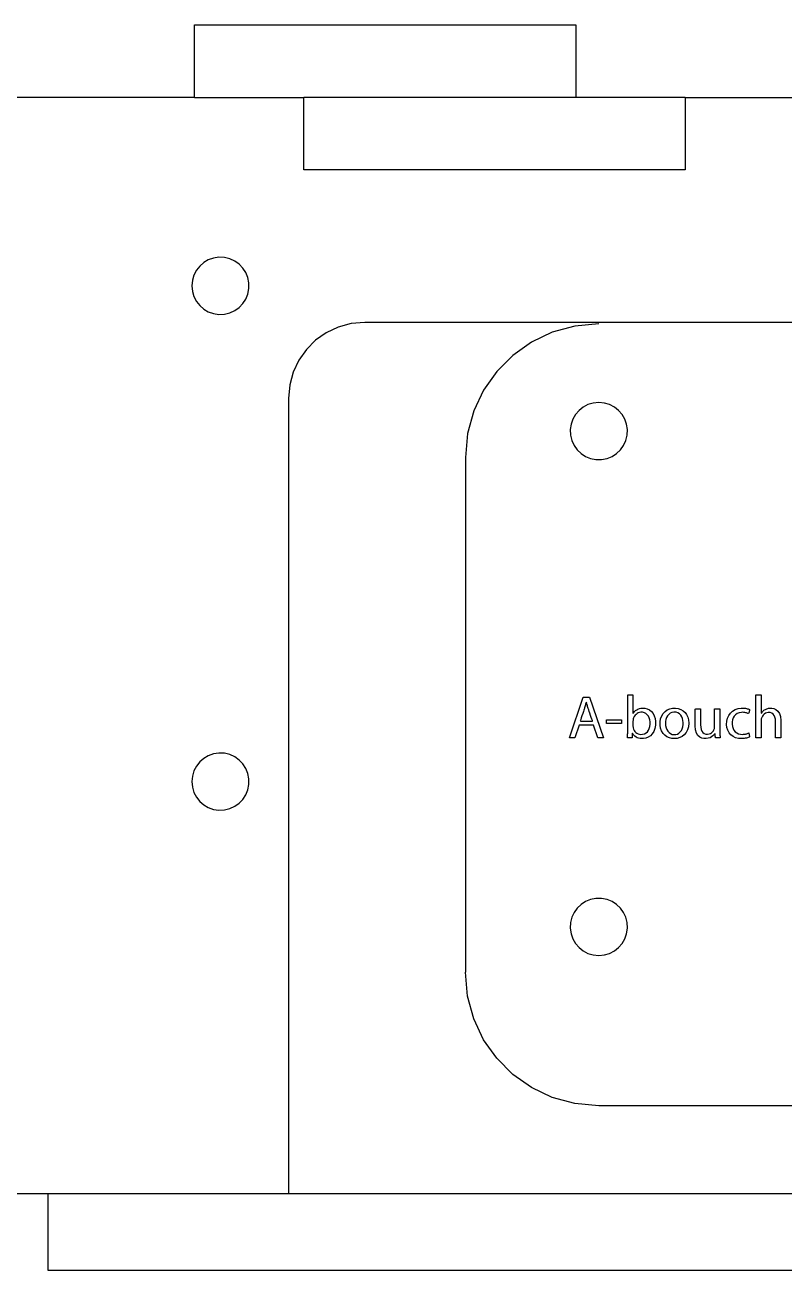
# Model space of a CAD drawing. Header units: metres. Extents: x 0 to 728, y 1000 to 1425.
# Drawn here: x 41.6 to 81.5, y 1128 to 1193.3 of the extents above; entities that cross this region are included whole.
import ezdxf

# ---------------------------------------------------------------- set-up
doc = ezdxf.new("R2010")
doc.units = ezdxf.units.M

msp = doc.modelspace()

# ---------------------------------------------------------------- linework, layer by layer
at = {"layer": 'COMPONENT1'}
for p, q in [((50.549, 1189.499), (50.549, 1193.299)), ((50.549, 1193.299), (70.549, 1193.299)), ((70.549, 1193.299), (70.549, 1189.499)), ((50.549, 1189.499), (8.017, 1189.499)), ((50.549, 1189.499), (56.271, 1189.499)), ((56.271, 1185.699), (56.271, 1189.499)), ((70.549, 1189.499), (56.271, 1189.499)), ((76.271, 1189.499), (70.549, 1189.499)), ((76.271, 1189.499), (76.271, 1185.699)), ((76.271, 1189.499), (123.222, 1189.499)), ((76.271, 1185.699), (56.271, 1185.699)), ((50.814, 1180.651), (50.64, 1180.432)), ((51.024, 1180.834), (50.814, 1180.651)), ((51.266, 1180.976), (51.024, 1180.834)), ((51.535, 1181.071), (51.266, 1180.976)), ((51.824, 1181.113), (51.535, 1181.071)), ((52.12, 1181.099), (51.824, 1181.113)), ((52.4, 1181.03), (52.12, 1181.099)), ((52.656, 1180.91), (52.4, 1181.03)), ((52.883, 1180.747), (52.656, 1180.91)), ((53.075, 1180.546), (52.883, 1180.747)), ((50.51, 1180.183), (50.427, 1179.909)), ((50.64, 1180.432), (50.51, 1180.183)), ((53.228, 1180.311), (53.075, 1180.546)), ((53.335, 1180.048), (53.228, 1180.311)), ((53.391, 1179.764), (53.335, 1180.048)), ((50.427, 1179.909), (50.399, 1179.615)), ((50.399, 1179.615), (50.427, 1179.322)), ((53.335, 1179.182), (53.391, 1179.467)), ((53.391, 1179.467), (53.391, 1179.764)), ((50.427, 1179.322), (50.51, 1179.048)), ((50.51, 1179.048), (50.64, 1178.799)), ((50.64, 1178.799), (50.814, 1178.58)), ((52.883, 1178.483), (53.075, 1178.685)), ((53.075, 1178.685), (53.228, 1178.92)), ((53.228, 1178.92), (53.335, 1179.182)), ((50.814, 1178.58), (51.024, 1178.397)), ((51.024, 1178.397), (51.266, 1178.255)), ((51.266, 1178.255), (51.535, 1178.16)), ((51.535, 1178.16), (51.824, 1178.117)), ((51.824, 1178.117), (52.12, 1178.132)), ((52.12, 1178.132), (52.4, 1178.201)), ((52.4, 1178.201), (52.656, 1178.32)), ((52.656, 1178.32), (52.883, 1178.483)), ((58.075, 1177.449), (57.452, 1177.153)), ((58.752, 1177.634), (58.075, 1177.449)), ((59.471, 1177.699), (58.752, 1177.634)), ((105.471, 1177.699), (59.471, 1177.699)), ((70.49, 1177.502), (69.305, 1177.177)), ((71.748, 1177.615), (70.49, 1177.502)), ((56.894, 1176.758), (56.412, 1176.276)), ((57.452, 1177.153), (56.894, 1176.758)), ((69.305, 1177.177), (68.215, 1176.659)), ((56.412, 1176.276), (56.017, 1175.718)), ((68.215, 1176.659), (67.238, 1175.969)), ((56.017, 1175.718), (55.721, 1175.095)), ((67.238, 1175.969), (66.394, 1175.125)), ((55.721, 1175.095), (55.536, 1174.418)), ((66.394, 1175.125), (65.704, 1174.148)), ((55.536, 1174.418), (55.471, 1173.699)), ((65.704, 1174.148), (65.186, 1173.058)), ((55.471, 1173.699), (55.471, 1131.999)), ((71.454, 1173.47), (71.18, 1173.387)), ((71.748, 1173.498), (71.454, 1173.47)), ((72.041, 1173.47), (71.748, 1173.498)), ((72.315, 1173.387), (72.041, 1173.47)), ((65.186, 1173.058), (64.861, 1171.873)), ((70.529, 1172.873), (70.387, 1172.631)), ((70.712, 1173.083), (70.529, 1172.873)), ((70.931, 1173.257), (70.712, 1173.083)), ((71.18, 1173.387), (70.931, 1173.257)), ((72.565, 1173.257), (72.315, 1173.387)), ((72.784, 1173.083), (72.565, 1173.257)), ((72.967, 1172.873), (72.784, 1173.083)), ((73.108, 1172.631), (72.967, 1172.873)), ((70.292, 1172.362), (70.25, 1172.073)), ((70.387, 1172.631), (70.292, 1172.362)), ((73.203, 1172.362), (73.108, 1172.631)), ((73.246, 1172.073), (73.203, 1172.362)), ((64.861, 1171.873), (64.748, 1170.615)), ((70.25, 1172.073), (70.264, 1171.777)), ((70.264, 1171.777), (70.334, 1171.497)), ((70.334, 1171.497), (70.453, 1171.241)), ((73.043, 1171.241), (73.162, 1171.497)), ((73.162, 1171.497), (73.232, 1171.777)), ((73.232, 1171.777), (73.246, 1172.073)), ((70.453, 1171.241), (70.616, 1171.014)), ((70.616, 1171.014), (70.817, 1170.822)), ((72.678, 1170.822), (72.88, 1171.014)), ((72.88, 1171.014), (73.043, 1171.241)), ((64.748, 1170.615), (64.748, 1168.615)), ((70.817, 1170.822), (71.052, 1170.669)), ((71.052, 1170.669), (71.315, 1170.562)), ((71.315, 1170.562), (71.599, 1170.506)), ((71.599, 1170.506), (71.897, 1170.506)), ((71.897, 1170.506), (72.181, 1170.562)), ((72.181, 1170.562), (72.443, 1170.669)), ((72.443, 1170.669), (72.678, 1170.822)), ((64.748, 1168.615), (64.748, 1146.615)), ((50.814, 1154.651), (50.64, 1154.432)), ((51.024, 1154.834), (50.814, 1154.651)), ((51.266, 1154.976), (51.024, 1154.834)), ((51.535, 1155.071), (51.266, 1154.976)), ((51.824, 1155.113), (51.535, 1155.071)), ((52.12, 1155.099), (51.824, 1155.113)), ((52.4, 1155.029), (52.12, 1155.099)), ((52.656, 1154.91), (52.4, 1155.029)), ((52.883, 1154.747), (52.656, 1154.91)), ((53.075, 1154.546), (52.883, 1154.747)), ((53.228, 1154.311), (53.075, 1154.546)), ((50.427, 1153.909), (50.399, 1153.615)), ((50.51, 1154.183), (50.427, 1153.909)), ((50.64, 1154.432), (50.51, 1154.183)), ((53.335, 1154.048), (53.228, 1154.311)), ((53.391, 1153.764), (53.335, 1154.048)), ((50.399, 1153.615), (50.427, 1153.322)), ((50.427, 1153.322), (50.51, 1153.048)), ((53.335, 1153.182), (53.391, 1153.466)), ((53.391, 1153.466), (53.391, 1153.764)), ((50.51, 1153.048), (50.64, 1152.798)), ((50.64, 1152.798), (50.814, 1152.579)), ((50.814, 1152.579), (51.024, 1152.396)), ((52.883, 1152.483), (53.075, 1152.685)), ((53.075, 1152.685), (53.228, 1152.92)), ((53.228, 1152.92), (53.335, 1153.182)), ((51.024, 1152.396), (51.266, 1152.255)), ((51.266, 1152.255), (51.535, 1152.16)), ((51.535, 1152.16), (51.824, 1152.117)), ((51.824, 1152.117), (52.12, 1152.131)), ((52.12, 1152.131), (52.4, 1152.201)), ((52.4, 1152.201), (52.656, 1152.32)), ((52.656, 1152.32), (52.883, 1152.483)), ((71.315, 1147.435), (71.052, 1147.328)), ((71.599, 1147.491), (71.315, 1147.435)), ((71.897, 1147.491), (71.599, 1147.491)), ((72.181, 1147.435), (71.897, 1147.491)), ((72.443, 1147.328), (72.181, 1147.435)), ((70.453, 1146.755), (70.334, 1146.499)), ((70.616, 1146.983), (70.453, 1146.755)), ((70.817, 1147.175), (70.616, 1146.983)), ((71.052, 1147.328), (70.817, 1147.175)), ((72.678, 1147.175), (72.443, 1147.328)), ((72.88, 1146.983), (72.678, 1147.175)), ((73.043, 1146.755), (72.88, 1146.983)), ((73.162, 1146.499), (73.043, 1146.755)), ((64.748, 1146.615), (64.748, 1143.615)), ((70.264, 1146.22), (70.25, 1145.924)), ((70.334, 1146.499), (70.264, 1146.22)), ((73.232, 1146.22), (73.162, 1146.499)), ((73.246, 1145.924), (73.232, 1146.22)), ((70.25, 1145.924), (70.292, 1145.634)), ((70.292, 1145.634), (70.387, 1145.366)), ((73.108, 1145.366), (73.203, 1145.634)), ((73.203, 1145.634), (73.246, 1145.924)), ((70.387, 1145.366), (70.529, 1145.124)), ((70.529, 1145.124), (70.712, 1144.913)), ((70.712, 1144.913), (70.931, 1144.74)), ((70.931, 1144.74), (71.18, 1144.61)), ((72.315, 1144.61), (72.565, 1144.74)), ((72.565, 1144.74), (72.784, 1144.913)), ((72.784, 1144.913), (72.967, 1145.124)), ((72.967, 1145.124), (73.108, 1145.366)), ((71.18, 1144.61), (71.454, 1144.527)), ((71.454, 1144.527), (71.748, 1144.498)), ((71.748, 1144.498), (72.041, 1144.527)), ((72.041, 1144.527), (72.315, 1144.61)), ((64.861, 1142.357), (64.748, 1143.615)), ((65.186, 1141.173), (64.861, 1142.357)), ((65.704, 1140.082), (65.186, 1141.173)), ((66.394, 1139.105), (65.704, 1140.082)), ((67.238, 1138.261), (66.394, 1139.105)), ((68.215, 1137.571), (67.238, 1138.261)), ((69.305, 1137.053), (68.215, 1137.571)), ((70.49, 1136.728), (69.305, 1137.053)), ((71.748, 1136.615), (70.49, 1136.728)), ((102.546, 1136.615), (71.748, 1136.615)), ((42.846, 1131.999), (22.846, 1131.999)), ((42.846, 1131.999), (42.846, 1127.998)), ((55.471, 1131.999), (42.846, 1131.999)), ((109.471, 1131.999), (55.471, 1131.999)), ((42.846, 1127.998), (109.817, 1127.998))]:
    msp.add_line(p, q, dxfattribs=at)
at = {"layer": 'COMPONENT2'}
for p, q in [((70.206, 1155.903), (70.937, 1158.043)), ((70.937, 1158.043), (71.267, 1158.043)), ((71.099, 1157.784), (71.071, 1157.73)), ((71.111, 1157.738), (71.099, 1157.784)), ((71.267, 1158.043), (71.997, 1155.903)), ((73.267, 1158.158), (73.309, 1158.158)), ((73.267, 1158.079), (73.267, 1158.158)), ((73.267, 1157.873), (73.267, 1158.079)), ((73.267, 1157.58), (73.267, 1157.873)), ((73.309, 1158.158), (73.353, 1158.158)), ((73.353, 1158.158), (73.403, 1158.158)), ((73.403, 1158.158), (73.453, 1158.158)), ((73.453, 1158.158), (73.498, 1158.158)), ((73.498, 1158.158), (73.53, 1158.158)), ((73.53, 1158.158), (73.543, 1158.123)), ((73.543, 1158.123), (73.543, 1158.02)), ((73.543, 1158.02), (73.543, 1157.871)), ((73.543, 1157.871), (73.543, 1157.697)), ((79.988, 1158.158), (80.049, 1158.158)), ((79.988, 1158.021), (79.988, 1158.158)), ((79.988, 1157.671), (79.988, 1158.021)), ((80.049, 1158.158), (80.107, 1158.158)), ((80.107, 1158.158), (80.169, 1158.158)), ((80.169, 1158.158), (80.224, 1158.158)), ((80.224, 1158.158), (80.26, 1158.158)), ((80.26, 1158.158), (80.268, 1158.057)), ((80.268, 1158.057), (80.268, 1157.886)), ((80.268, 1157.886), (80.268, 1157.676)), ((70.905, 1157.186), (70.867, 1157.073)), ((70.94, 1157.289), (70.905, 1157.186)), ((70.966, 1157.367), (70.94, 1157.289)), ((70.98, 1157.408), (70.966, 1157.367)), ((70.992, 1157.443), (70.98, 1157.408)), ((71.007, 1157.491), (70.992, 1157.443)), ((71.021, 1157.539), (71.007, 1157.491)), ((71.034, 1157.587), (71.021, 1157.539)), ((71.047, 1157.635), (71.034, 1157.587)), ((71.059, 1157.683), (71.047, 1157.635)), ((71.071, 1157.73), (71.059, 1157.683)), ((71.123, 1157.692), (71.111, 1157.738)), ((71.135, 1157.645), (71.123, 1157.692)), ((71.148, 1157.597), (71.135, 1157.645)), ((71.162, 1157.549), (71.148, 1157.597)), ((71.177, 1157.5), (71.162, 1157.549)), ((71.192, 1157.451), (71.177, 1157.5)), ((71.207, 1157.407), (71.192, 1157.451)), ((71.218, 1157.374), (71.207, 1157.407)), ((71.244, 1157.301), (71.218, 1157.374)), ((71.278, 1157.202), (71.244, 1157.301)), ((71.316, 1157.091), (71.278, 1157.202)), ((73.267, 1157.243), (73.267, 1157.58)), ((73.267, 1156.904), (73.267, 1157.243)), ((73.543, 1157.697), (73.543, 1157.521)), ((73.543, 1157.521), (73.543, 1157.363)), ((73.543, 1157.363), (73.543, 1157.247)), ((73.543, 1157.247), (73.543, 1157.193)), ((73.543, 1157.193), (73.579, 1157.238)), ((73.579, 1157.238), (73.625, 1157.294)), ((73.625, 1157.294), (73.677, 1157.343)), ((73.702, 1157.143), (73.652, 1157.092)), ((73.677, 1157.343), (73.737, 1157.385)), ((73.758, 1157.186), (73.702, 1157.143)), ((73.737, 1157.385), (73.803, 1157.42)), ((73.819, 1157.218), (73.758, 1157.186)), ((73.803, 1157.42), (73.877, 1157.446)), ((73.884, 1157.241), (73.819, 1157.218)), ((73.877, 1157.446), (73.957, 1157.463)), ((73.952, 1157.251), (73.884, 1157.241)), ((74.043, 1157.249), (73.952, 1157.251)), ((73.957, 1157.463), (74.043, 1157.471)), ((74.043, 1157.471), (74.166, 1157.465)), ((74.14, 1157.225), (74.043, 1157.249)), ((74.224, 1157.181), (74.14, 1157.225)), ((74.166, 1157.465), (74.295, 1157.433)), ((74.295, 1157.119), (74.224, 1157.181)), ((74.295, 1157.433), (74.41, 1157.374)), ((74.41, 1157.374), (74.51, 1157.292)), ((74.51, 1157.292), (74.593, 1157.187)), ((74.593, 1157.187), (74.657, 1157.062)), ((75.049, 1157.063), (75.126, 1157.189)), ((75.126, 1157.189), (75.224, 1157.293)), ((75.224, 1157.293), (75.339, 1157.374)), ((75.339, 1157.374), (75.469, 1157.432)), ((75.415, 1157.14), (75.354, 1157.063)), ((75.491, 1157.2), (75.415, 1157.14)), ((75.469, 1157.432), (75.611, 1157.464)), ((75.582, 1157.242), (75.491, 1157.2)), ((75.689, 1157.261), (75.582, 1157.242)), ((75.611, 1157.464), (75.764, 1157.471)), ((75.803, 1157.254), (75.689, 1157.261)), ((75.764, 1157.471), (75.915, 1157.45)), ((75.902, 1157.222), (75.803, 1157.254)), ((75.984, 1157.168), (75.902, 1157.222)), ((75.915, 1157.45), (76.051, 1157.404)), ((76.051, 1157.096), (75.984, 1157.168)), ((76.051, 1157.404), (76.17, 1157.333)), ((76.17, 1157.333), (76.272, 1157.24)), ((76.272, 1157.24), (76.353, 1157.127)), ((76.353, 1157.127), (76.414, 1156.995)), ((76.807, 1157.415), (76.836, 1157.44)), ((76.807, 1157.299), (76.807, 1157.415)), ((76.807, 1157.124), (76.807, 1157.299)), ((76.836, 1157.44), (76.886, 1157.44)), ((76.886, 1157.44), (76.947, 1157.44)), ((76.947, 1157.44), (77.008, 1157.44)), ((77.008, 1157.44), (77.057, 1157.44)), ((77.057, 1157.44), (77.084, 1157.44)), ((77.084, 1157.44), (77.086, 1157.307)), ((77.086, 1157.307), (77.086, 1157.141)), ((77.086, 1157.141), (77.086, 1156.953)), ((77.823, 1157.414), (77.825, 1157.44)), ((77.823, 1157.293), (77.823, 1157.414)), ((77.823, 1157.109), (77.823, 1157.293)), ((77.825, 1157.44), (77.852, 1157.44)), ((77.852, 1157.44), (77.902, 1157.44)), ((77.902, 1157.44), (77.963, 1157.44)), ((77.963, 1157.44), (78.024, 1157.44)), ((78.024, 1157.44), (78.074, 1157.44)), ((78.074, 1157.44), (78.101, 1157.44)), ((78.101, 1157.44), (78.103, 1157.409)), ((78.103, 1157.409), (78.103, 1157.266)), ((78.103, 1157.266), (78.103, 1157.048)), ((78.565, 1157.088), (78.653, 1157.212)), ((78.653, 1157.212), (78.765, 1157.314)), ((78.765, 1157.314), (78.899, 1157.393)), ((78.924, 1157.126), (78.854, 1157.05)), ((78.899, 1157.393), (79.053, 1157.446)), ((79.01, 1157.185), (78.924, 1157.126)), ((79.112, 1157.227), (79.01, 1157.185)), ((79.053, 1157.446), (79.225, 1157.47)), ((79.229, 1157.248), (79.112, 1157.227)), ((79.225, 1157.47), (79.323, 1157.471)), ((79.313, 1157.249), (79.229, 1157.248)), ((79.365, 1157.245), (79.313, 1157.249)), ((79.323, 1157.471), (79.381, 1157.467)), ((79.413, 1157.239), (79.365, 1157.245)), ((79.381, 1157.467), (79.437, 1157.459)), ((79.456, 1157.23), (79.413, 1157.239)), ((79.437, 1157.459), (79.49, 1157.45)), ((79.496, 1157.22), (79.456, 1157.23)), ((79.49, 1157.45), (79.539, 1157.438)), ((79.531, 1157.208), (79.496, 1157.22)), ((79.563, 1157.196), (79.531, 1157.208)), ((79.539, 1157.438), (79.583, 1157.425)), ((79.61, 1157.196), (79.563, 1157.196)), ((79.583, 1157.425), (79.622, 1157.41)), ((79.619, 1157.225), (79.61, 1157.196)), ((79.63, 1157.261), (79.619, 1157.225)), ((79.622, 1157.41), (79.656, 1157.395)), ((79.641, 1157.3), (79.63, 1157.261)), ((79.652, 1157.337), (79.641, 1157.3)), ((79.661, 1157.367), (79.652, 1157.337)), ((79.656, 1157.395), (79.661, 1157.367)), ((79.988, 1157.199), (79.988, 1157.671)), ((79.988, 1156.696), (79.988, 1157.199)), ((80.268, 1157.676), (80.268, 1157.466)), ((80.268, 1157.466), (80.268, 1157.295)), ((80.268, 1157.295), (80.268, 1157.202)), ((80.268, 1157.202), (80.296, 1157.231)), ((80.296, 1157.231), (80.321, 1157.265)), ((80.321, 1157.265), (80.349, 1157.297)), ((80.349, 1157.297), (80.379, 1157.327)), ((80.427, 1157.158), (80.373, 1157.108)), ((80.379, 1157.327), (80.413, 1157.355)), ((80.413, 1157.355), (80.449, 1157.38)), ((80.489, 1157.198), (80.427, 1157.158)), ((80.449, 1157.38), (80.487, 1157.402)), ((80.487, 1157.402), (80.526, 1157.422)), ((80.558, 1157.225), (80.489, 1157.198)), ((80.526, 1157.422), (80.566, 1157.438)), ((80.635, 1157.239), (80.558, 1157.225)), ((80.566, 1157.438), (80.609, 1157.451)), ((80.609, 1157.451), (80.653, 1157.462)), ((80.736, 1157.234), (80.635, 1157.239)), ((80.653, 1157.462), (80.698, 1157.468)), ((80.698, 1157.468), (80.744, 1157.471)), ((80.828, 1157.204), (80.736, 1157.234)), ((80.744, 1157.471), (80.825, 1157.468)), ((80.825, 1157.468), (80.931, 1157.444)), ((80.901, 1157.151), (80.828, 1157.204)), ((80.954, 1157.08), (80.901, 1157.151)), ((80.931, 1157.444), (81.038, 1157.393)), ((81.038, 1157.393), (81.137, 1157.311)), ((81.137, 1157.311), (81.22, 1157.191)), ((81.22, 1157.191), (81.276, 1157.029)), ((70.714, 1156.576), (70.492, 1155.903)), ((71.473, 1156.576), (70.714, 1156.576)), ((70.798, 1156.872), (70.778, 1156.81)), ((70.778, 1156.81), (70.807, 1156.792)), ((70.83, 1156.964), (70.798, 1156.872)), ((70.807, 1156.792), (70.884, 1156.792)), ((70.867, 1157.073), (70.83, 1156.964)), ((70.884, 1156.792), (70.988, 1156.792)), ((70.988, 1156.792), (71.105, 1156.792)), ((71.105, 1156.792), (71.221, 1156.792)), ((71.221, 1156.792), (71.322, 1156.792)), ((71.354, 1156.98), (71.316, 1157.091)), ((71.322, 1156.792), (71.393, 1156.792)), ((71.387, 1156.885), (71.354, 1156.98)), ((71.411, 1156.817), (71.387, 1156.885)), ((71.393, 1156.792), (71.419, 1156.792)), ((71.419, 1156.792), (71.411, 1156.817)), ((71.702, 1155.903), (71.473, 1156.576)), ((72.156, 1156.659), (72.156, 1156.862)), ((72.156, 1156.862), (72.94, 1156.862)), ((72.94, 1156.659), (72.156, 1156.659)), ((72.94, 1156.862), (72.94, 1156.659)), ((73.267, 1156.606), (73.267, 1156.904)), ((73.267, 1156.391), (73.267, 1156.606)), ((73.544, 1156.821), (73.543, 1156.792)), ((73.543, 1156.792), (73.543, 1156.745)), ((73.543, 1156.745), (73.543, 1156.701)), ((73.543, 1156.701), (73.543, 1156.652)), ((73.543, 1156.652), (73.543, 1156.603)), ((73.543, 1156.603), (73.543, 1156.56)), ((73.543, 1156.56), (73.543, 1156.519)), ((73.543, 1156.519), (73.544, 1156.493)), ((73.547, 1156.851), (73.544, 1156.821)), ((73.544, 1156.493), (73.546, 1156.468)), ((73.552, 1156.879), (73.547, 1156.851)), ((73.558, 1156.906), (73.552, 1156.879)), ((73.577, 1156.963), (73.558, 1156.906)), ((73.61, 1157.031), (73.577, 1156.963)), ((73.652, 1157.092), (73.61, 1157.031)), ((74.352, 1157.042), (74.295, 1157.119)), ((74.395, 1156.953), (74.352, 1157.042)), ((74.424, 1156.853), (74.395, 1156.953)), ((74.398, 1156.399), (74.426, 1156.506)), ((74.44, 1156.745), (74.424, 1156.853)), ((74.426, 1156.506), (74.441, 1156.626)), ((74.441, 1156.626), (74.44, 1156.745)), ((74.657, 1157.062), (74.701, 1156.92)), ((74.719, 1156.576), (74.687, 1156.399)), ((74.701, 1156.92), (74.723, 1156.761)), ((74.723, 1156.761), (74.719, 1156.576)), ((74.966, 1156.749), (74.994, 1156.916)), ((74.966, 1156.572), (74.966, 1156.749)), ((74.993, 1156.412), (74.966, 1156.572)), ((74.994, 1156.916), (75.049, 1157.063)), ((75.254, 1156.773), (75.248, 1156.668)), ((75.248, 1156.668), (75.256, 1156.55)), ((75.274, 1156.877), (75.254, 1156.773)), ((75.256, 1156.55), (75.28, 1156.44)), ((75.307, 1156.974), (75.274, 1156.877)), ((75.354, 1157.063), (75.307, 1156.974)), ((76.103, 1157.012), (76.051, 1157.096)), ((76.141, 1156.919), (76.103, 1157.012)), ((76.127, 1156.39), (76.159, 1156.496)), ((76.165, 1156.821), (76.141, 1156.919)), ((76.159, 1156.496), (76.176, 1156.613)), ((76.177, 1156.722), (76.165, 1156.821)), ((76.176, 1156.613), (76.177, 1156.722)), ((76.448, 1156.491), (76.401, 1156.326)), ((76.414, 1156.995), (76.452, 1156.847)), ((76.464, 1156.684), (76.448, 1156.491)), ((76.452, 1156.847), (76.464, 1156.684)), ((76.807, 1156.923), (76.807, 1157.124)), ((76.807, 1156.735), (76.807, 1156.923)), ((76.807, 1156.596), (76.807, 1156.735)), ((76.807, 1156.541), (76.807, 1156.596)), ((76.825, 1156.326), (76.807, 1156.541)), ((77.086, 1156.953), (77.086, 1156.775)), ((77.086, 1156.775), (77.086, 1156.643)), ((77.086, 1156.643), (77.086, 1156.592)), ((77.086, 1156.592), (77.093, 1156.467)), ((77.821, 1156.452), (77.823, 1156.5)), ((77.823, 1156.9), (77.823, 1157.109)), ((77.823, 1156.703), (77.823, 1156.9)), ((77.823, 1156.557), (77.823, 1156.703)), ((77.823, 1156.5), (77.823, 1156.557)), ((78.103, 1157.048), (78.103, 1156.799)), ((78.103, 1156.799), (78.103, 1156.566)), ((78.103, 1156.566), (78.103, 1156.393)), ((78.455, 1156.618), (78.464, 1156.788)), ((78.474, 1156.454), (78.455, 1156.618)), ((78.464, 1156.788), (78.501, 1156.946)), ((78.501, 1156.946), (78.565, 1157.088)), ((78.742, 1156.749), (78.738, 1156.629)), ((78.738, 1156.629), (78.754, 1156.508)), ((78.762, 1156.859), (78.742, 1156.749)), ((78.754, 1156.508), (78.789, 1156.4)), ((78.8, 1156.96), (78.762, 1156.859)), ((78.854, 1157.05), (78.8, 1156.96)), ((79.988, 1156.255), (79.988, 1156.696)), ((80.269, 1156.874), (80.268, 1156.83)), ((80.268, 1156.83), (80.268, 1156.774)), ((80.268, 1156.774), (80.268, 1156.63)), ((80.268, 1156.63), (80.268, 1156.436)), ((80.273, 1156.913), (80.269, 1156.874)), ((80.282, 1156.951), (80.273, 1156.913)), ((80.296, 1156.986), (80.282, 1156.951)), ((80.329, 1157.049), (80.296, 1156.986)), ((80.373, 1157.108), (80.329, 1157.049)), ((80.99, 1156.993), (80.954, 1157.08)), ((81.011, 1156.894), (80.99, 1156.993)), ((81.017, 1156.786), (81.011, 1156.894)), ((81.017, 1156.732), (81.017, 1156.786)), ((81.017, 1156.595), (81.017, 1156.732)), ((81.017, 1156.41), (81.017, 1156.595)), ((81.276, 1157.029), (81.297, 1156.817)), ((81.297, 1156.817), (81.297, 1156.762)), ((81.297, 1156.762), (81.297, 1156.62)), ((81.297, 1156.62), (81.297, 1156.428)), ((70.492, 1155.903), (70.206, 1155.903)), ((71.997, 1155.903), (71.702, 1155.903)), ((73.255, 1155.909), (73.257, 1155.951)), ((73.285, 1155.903), (73.255, 1155.909)), ((73.257, 1155.951), (73.259, 1155.997)), ((73.259, 1155.997), (73.261, 1156.045)), ((73.261, 1156.045), (73.263, 1156.096)), ((73.263, 1156.096), (73.265, 1156.148)), ((73.265, 1156.148), (73.266, 1156.2)), ((73.266, 1156.2), (73.267, 1156.253)), ((73.267, 1156.3), (73.267, 1156.391)), ((73.267, 1156.253), (73.267, 1156.3)), ((73.321, 1155.903), (73.285, 1155.903)), ((73.364, 1155.903), (73.321, 1155.903)), ((73.408, 1155.903), (73.364, 1155.903)), ((73.447, 1155.903), (73.408, 1155.903)), ((73.492, 1155.903), (73.447, 1155.903)), ((73.494, 1155.933), (73.492, 1155.903)), ((73.497, 1155.97), (73.494, 1155.933)), ((73.499, 1156.015), (73.497, 1155.97)), ((73.502, 1156.061), (73.499, 1156.015)), ((73.505, 1156.103), (73.502, 1156.061)), ((73.515, 1156.154), (73.505, 1156.103)), ((73.541, 1156.112), (73.515, 1156.154)), ((73.59, 1156.049), (73.541, 1156.112)), ((73.546, 1156.468), (73.552, 1156.431)), ((73.552, 1156.431), (73.576, 1156.358)), ((73.576, 1156.358), (73.608, 1156.295)), ((73.645, 1155.996), (73.59, 1156.049)), ((73.608, 1156.295), (73.648, 1156.239)), ((73.705, 1155.952), (73.645, 1155.996)), ((73.648, 1156.239), (73.697, 1156.19)), ((73.697, 1156.19), (73.753, 1156.15)), ((73.77, 1155.918), (73.705, 1155.952)), ((73.753, 1156.15), (73.815, 1156.12)), ((73.839, 1155.893), (73.77, 1155.918)), ((73.815, 1156.12), (73.882, 1156.1)), ((73.913, 1155.877), (73.839, 1155.893)), ((73.882, 1156.1), (73.954, 1156.091)), ((73.991, 1155.869), (73.913, 1155.877)), ((73.954, 1156.091), (74.05, 1156.096)), ((74.096, 1155.871), (73.991, 1155.869)), ((74.05, 1156.096), (74.145, 1156.121)), ((74.222, 1155.896), (74.096, 1155.871)), ((74.145, 1156.121), (74.227, 1156.165)), ((74.342, 1155.946), (74.222, 1155.896)), ((74.227, 1156.165), (74.297, 1156.227)), ((74.297, 1156.227), (74.354, 1156.306)), ((74.453, 1156.022), (74.342, 1155.946)), ((74.354, 1156.306), (74.398, 1156.399)), ((74.55, 1156.122), (74.453, 1156.022)), ((74.629, 1156.248), (74.55, 1156.122)), ((74.687, 1156.399), (74.629, 1156.248)), ((75.045, 1156.27), (74.993, 1156.412)), ((75.119, 1156.147), (75.045, 1156.27)), ((75.213, 1156.045), (75.119, 1156.147)), ((75.324, 1155.965), (75.213, 1156.045)), ((75.28, 1156.44), (75.318, 1156.342)), ((75.318, 1156.342), (75.37, 1156.256)), ((75.45, 1155.908), (75.324, 1155.965)), ((75.37, 1156.256), (75.434, 1156.185)), ((75.434, 1156.185), (75.509, 1156.131)), ((75.589, 1155.875), (75.45, 1155.908)), ((75.509, 1156.131), (75.594, 1156.094)), ((75.733, 1155.868), (75.589, 1155.875)), ((75.594, 1156.094), (75.687, 1156.078)), ((75.687, 1156.078), (75.783, 1156.083)), ((75.867, 1155.885), (75.733, 1155.868)), ((75.783, 1156.083), (75.871, 1156.11)), ((75.998, 1155.925), (75.867, 1155.885)), ((75.871, 1156.11), (75.951, 1156.155)), ((75.951, 1156.155), (76.022, 1156.218)), ((76.122, 1155.988), (75.998, 1155.925)), ((76.022, 1156.218), (76.081, 1156.297)), ((76.081, 1156.297), (76.127, 1156.39)), ((76.233, 1156.075), (76.122, 1155.988)), ((76.327, 1156.188), (76.233, 1156.075)), ((76.401, 1156.326), (76.327, 1156.188)), ((76.876, 1156.159), (76.825, 1156.326)), ((76.952, 1156.036), (76.876, 1156.159)), ((77.046, 1155.95), (76.952, 1156.036)), ((77.153, 1155.897), (77.046, 1155.95)), ((77.093, 1156.467), (77.113, 1156.357)), ((77.113, 1156.357), (77.148, 1156.263)), ((77.148, 1156.263), (77.2, 1156.189)), ((77.264, 1155.872), (77.153, 1155.897)), ((77.2, 1156.189), (77.27, 1156.135)), ((77.377, 1155.869), (77.264, 1155.872)), ((77.27, 1156.135), (77.359, 1156.106)), ((77.359, 1156.106), (77.457, 1156.101)), ((77.488, 1155.886), (77.377, 1155.869)), ((77.457, 1156.101), (77.535, 1156.114)), ((77.585, 1155.919), (77.488, 1155.886)), ((77.535, 1156.114), (77.604, 1156.142)), ((77.668, 1155.964), (77.585, 1155.919)), ((77.604, 1156.142), (77.665, 1156.181)), ((77.665, 1156.181), (77.716, 1156.228)), ((77.736, 1156.018), (77.668, 1155.964)), ((77.716, 1156.228), (77.758, 1156.281)), ((77.792, 1156.076), (77.736, 1156.018)), ((77.758, 1156.281), (77.789, 1156.338)), ((77.789, 1156.338), (77.802, 1156.369)), ((77.853, 1156.138), (77.792, 1156.076)), ((77.802, 1156.369), (77.814, 1156.408)), ((77.814, 1156.408), (77.821, 1156.452)), ((77.855, 1156.099), (77.853, 1156.138)), ((77.859, 1156.047), (77.855, 1156.099)), ((77.862, 1155.991), (77.859, 1156.047)), ((77.865, 1155.942), (77.862, 1155.991)), ((77.867, 1155.91), (77.865, 1155.942)), ((77.893, 1155.903), (77.867, 1155.91)), ((77.937, 1155.903), (77.893, 1155.903)), ((77.992, 1155.903), (77.937, 1155.903)), ((78.046, 1155.903), (77.992, 1155.903)), ((78.114, 1155.903), (78.046, 1155.903)), ((78.103, 1156.393), (78.103, 1156.325)), ((78.103, 1156.325), (78.103, 1156.254)), ((78.103, 1156.254), (78.104, 1156.185)), ((78.104, 1156.185), (78.105, 1156.12)), ((78.105, 1156.12), (78.107, 1156.057)), ((78.107, 1156.057), (78.109, 1155.997)), ((78.109, 1155.997), (78.113, 1155.939)), ((78.113, 1155.939), (78.114, 1155.903)), ((78.519, 1156.307), (78.474, 1156.454)), ((78.587, 1156.178), (78.519, 1156.307)), ((78.679, 1156.069), (78.587, 1156.178)), ((78.791, 1155.981), (78.679, 1156.069)), ((78.789, 1156.4), (78.841, 1156.307)), ((78.922, 1155.918), (78.791, 1155.981)), ((78.841, 1156.307), (78.908, 1156.229)), ((78.908, 1156.229), (78.988, 1156.168)), ((79.072, 1155.879), (78.922, 1155.918)), ((78.988, 1156.168), (79.081, 1156.125)), ((79.228, 1155.868), (79.072, 1155.879)), ((79.081, 1156.125), (79.183, 1156.1)), ((79.183, 1156.1), (79.283, 1156.093)), ((79.302, 1155.871), (79.228, 1155.868)), ((79.283, 1156.093), (79.338, 1156.096)), ((79.371, 1155.877), (79.302, 1155.871)), ((79.338, 1156.096), (79.389, 1156.101)), ((79.435, 1155.887), (79.371, 1155.877)), ((79.389, 1156.101), (79.436, 1156.109)), ((79.494, 1155.9), (79.435, 1155.887)), ((79.436, 1156.109), (79.478, 1156.118)), ((79.478, 1156.118), (79.517, 1156.129)), ((79.546, 1155.914), (79.494, 1155.9)), ((79.517, 1156.129), (79.553, 1156.142)), ((79.592, 1155.928), (79.546, 1155.914)), ((79.553, 1156.142), (79.586, 1156.155)), ((79.586, 1156.155), (79.614, 1156.166)), ((79.63, 1155.943), (79.592, 1155.928)), ((79.614, 1156.166), (79.622, 1156.131)), ((79.622, 1156.131), (79.629, 1156.098)), ((79.629, 1156.098), (79.638, 1156.06)), ((79.662, 1155.957), (79.63, 1155.943)), ((79.638, 1156.06), (79.647, 1156.022)), ((79.647, 1156.022), (79.654, 1155.989)), ((79.654, 1155.989), (79.662, 1155.957)), ((79.988, 1155.966), (79.988, 1156.255)), ((79.99, 1155.903), (79.988, 1155.966)), ((80.017, 1155.903), (79.99, 1155.903)), ((80.067, 1155.903), (80.017, 1155.903)), ((80.128, 1155.903), (80.067, 1155.903)), ((80.189, 1155.903), (80.128, 1155.903)), ((80.239, 1155.903), (80.189, 1155.903)), ((80.266, 1155.903), (80.239, 1155.903)), ((80.268, 1155.929), (80.266, 1155.903)), ((80.268, 1156.436), (80.268, 1156.229)), ((80.268, 1156.229), (80.268, 1156.048)), ((80.268, 1156.048), (80.268, 1155.929)), ((81.017, 1156.214), (81.017, 1156.41)), ((81.017, 1156.041), (81.017, 1156.214)), ((81.019, 1155.903), (81.017, 1156.041)), ((81.046, 1155.903), (81.019, 1155.903)), ((81.096, 1155.903), (81.046, 1155.903)), ((81.157, 1155.903), (81.096, 1155.903)), ((81.218, 1155.903), (81.157, 1155.903)), ((81.268, 1155.903), (81.218, 1155.903)), ((81.295, 1155.903), (81.268, 1155.903)), ((81.297, 1155.928), (81.295, 1155.903)), ((81.297, 1156.428), (81.297, 1156.225)), ((81.297, 1156.225), (81.297, 1156.046)), ((81.297, 1156.046), (81.297, 1155.928))]:
    msp.add_line(p, q, dxfattribs=at)

doc.saveas('drawing.dxf')
